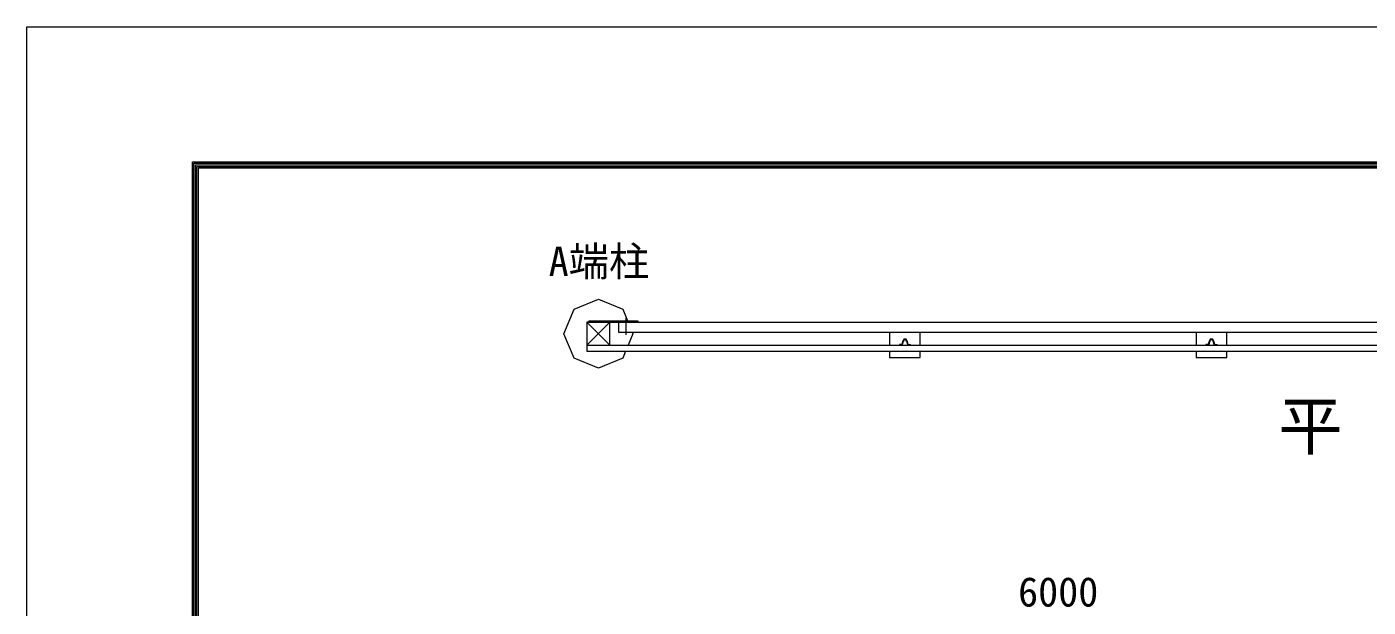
# Model space of a CAD drawing. Units: millimetres at full size; details may follow other scales. Extents: x -16800 to 16800, y -11880 to 11880.
# Drawn here: x -16800 to -8048, y 8095 to 11880 of the extents above; entities that cross this region are included whole.
import ezdxf
from ezdxf.enums import TextEntityAlignment as Align

# ---------------------------------------------------------------- set-up
doc = ezdxf.new("R2010")
doc.units = ezdxf.units.MM
doc.header["$LTSCALE"] = 40
doc.linetypes.add('USER1', pattern=[50.8, 31.75, -6.35, 6.35, -6.35])
for name, color, linetype, lineweight in [('0-0_D-STR1', 1, 'Continuous', 18), ('0-1_D-BMK', 2, 'USER1', 13), ('0-2_D-STR3', 3, 'Continuous', 13), ('0-3_D-STR4', 7, 'Continuous', 18), ('0-6_D-STR-DIM', 7, 'Continuous', 13), ('0-9_D-STR-TXT', 7, 'Continuous', 13), ('0-B_D-TTL-TXT', 7, 'Continuous', 13), ('0-C_D-TTL', 7, 'Continuous', 18)]:
    doc.layers.add(name, color=color, linetype=linetype, lineweight=lineweight)
doc.styles.add('ＭＳ ゴシック', font='')
doc.styles.get('ＭＳ ゴシック').set_extended_font_data('MS Gothic')

msp = doc.modelspace()

# ---------------------------------------------------------------- linework, layer by layer
at = {"layer": '0-0_D-STR1'}
for p, q in [((-13145.08, 9953.7), (-12995.08, 9803.7)), ((-12995.08, 9953.7), (-13145.08, 9803.7)), ((-12940.08, 9953.7), (-12940.08, 9888.7)), ((-12940.08, 9953.7), (-7200.08, 9953.7)), ((-13145.08, 9803.7), (-270.08, 9803.7)), ((-13145.08, 9803.7), (-13145.08, 9763.7)), ((-12940.08, 9888.7), (-7200.08, 9888.7)), ((-11106.58, 9805.7), (-11106.58, 9803.7)), ((-11090.55, 9803.7), (-11106.58, 9803.7)), ((-11094.83, 9807.2), (-11105.08, 9807.2)), ((-11064.51, 9843.7), (-11075.65, 9843.7)), ((-11066.01, 9839.2), (-11073.81, 9839.2)), ((-11049.61, 9803.7), (-11033.58, 9803.7)), ((-11045.34, 9807.2), (-11035.08, 9807.2)), ((-11033.58, 9805.7), (-11033.58, 9803.7)), ((-11033.58, 9805.7), (-11033.58, 9803.7)), ((-9106.58, 9805.7), (-9106.58, 9803.7)), ((-9090.55, 9803.7), (-9106.58, 9803.7)), ((-9094.83, 9807.2), (-9105.08, 9807.2)), ((-9064.51, 9843.7), (-9075.65, 9843.7)), ((-9066.01, 9839.2), (-9073.81, 9839.2)), ((-9049.61, 9803.7), (-9033.58, 9803.7)), ((-9045.34, 9807.2), (-9035.08, 9807.2)), ((-9033.58, 9805.7), (-9033.58, 9803.7)), ((-9033.58, 9805.7), (-9033.58, 9803.7)), ((-13145.08, 9763.7), (-270.08, 9763.7))]:
    msp.add_line(p, q, dxfattribs=at)
msp.add_lwpolyline([(-13145.08, 9953.7), (-13145.08, 9803.7), (-12995.08, 9803.7), (-12995.08, 9953.7)], close=True, dxfattribs=at)
for centre, radius, start, end in [((-11105.08, 9805.7), 1.5, 90, 180), ((-11094.83, 9811.2), 4, 270, 348.8028), ((-11002.13, 9792.85), 90.5, 146.67148, 168.8028), ((-11090.55, 9806.2), 2.5, 270, 351.15527), ((-11005.08, 9792.9), 84, 147.4916, 171.15527), ((-11075.65, 9841.2), 2.5, 90, 146.67148), ((-11073.81, 9836.7), 2.5, 90, 147.4916), ((-11066.35, 9836.7), 2.5, 32.5084, 90), ((-11064.51, 9841.2), 2.5, 33.32852, 90), ((-11135.08, 9792.9), 84, 8.84473, 32.5084), ((-11138.04, 9792.85), 90.5, 11.1972, 33.32852), ((-11049.61, 9806.2), 2.5, 188.84473, 270), ((-11045.34, 9811.2), 4, 191.1972, 270), ((-11035.08, 9805.7), 1.5, 0, 90), ((-9105.08, 9805.7), 1.5, 90, 180), ((-9094.83, 9811.2), 4, 270, 348.8028), ((-9002.13, 9792.85), 90.5, 146.67148, 168.8028), ((-9090.55, 9806.2), 2.5, 270, 351.15527), ((-9005.08, 9792.9), 84, 147.4916, 171.15527), ((-9075.65, 9841.2), 2.5, 90, 146.67148), ((-9073.81, 9836.7), 2.5, 90, 147.4916), ((-9066.35, 9836.7), 2.5, 32.5084, 90), ((-9064.51, 9841.2), 2.5, 33.32852, 90), ((-9135.08, 9792.9), 84, 8.84473, 32.5084), ((-9138.04, 9792.85), 90.5, 11.1972, 33.32852), ((-9049.61, 9806.2), 2.5, 188.84473, 270), ((-9045.34, 9811.2), 4, 191.1972, 270), ((-9035.08, 9805.7), 1.5, 0, 90)]:
    msp.add_arc(centre, radius, start, end, dxfattribs=at)
at = {"layer": '0-1_D-BMK'}
msp.add_line((-12890.08, 9870.2), (-12890.08, 9981.2), dxfattribs=at)
at = {"layer": '0-2_D-STR3'}
for p, q in [((-13132.58, 9962.7), (-12812.58, 9962.7)), ((-13132.58, 9962.7), (-13132.58, 9953.7)), ((-13132.58, 9953.7), (-12812.58, 9953.7)), ((-12812.58, 9962.7), (-12812.58, 9953.7))]:
    msp.add_line(p, q, dxfattribs=at)
at = {"layer": '0-3_D-STR4'}
for p, q in [((-12845.08, 9878.7), (-12876.15, 9803.7)), ((-12849.22, 9888.7), (-12845.08, 9878.7)), ((-11170.08, 9888.7), (-11170.08, 9803.7)), ((-10970.08, 9803.7), (-10970.08, 9888.7)), ((-9170.08, 9888.7), (-9170.08, 9803.7)), ((-8970.08, 9803.7), (-8970.08, 9888.7))]:
    msp.add_line(p, q, dxfattribs=at)
for points in [[(-12892.72, 9763.7), (-12910.98, 9719.61), (-13070.08, 9653.7), (-13229.18, 9719.61), (-13295.08, 9878.7), (-13229.18, 10037.8), (-13070.08, 10103.7), (-12910.98, 10037.8), (-12879.88, 9962.7)], [(-11170.08, 9763.7), (-11170.08, 9723.7), (-10970.08, 9723.7), (-10970.08, 9763.7)], [(-9170.08, 9763.7), (-9170.08, 9723.7), (-8970.08, 9723.7), (-8970.08, 9763.7)]]:
    msp.add_lwpolyline(points, dxfattribs=at)
at = {"layer": '0-C_D-TTL', "color": 2}
msp.add_lwpolyline([(-16800, 11880), (16800, 11880), (16800, -11880), (-16800, -11880)], close=True, dxfattribs=at)
at = {"layer": '0-C_D-TTL'}
for points in [[(-15720, 11000), (15720, 11000), (15720, -11000), (-15720, -11000)], [(-15710, 10990), (15710, 10990), (15710, -10990), (-15710, -10990)], [(-15700, 10980), (15700, 10980), (15700, -10980), (-15700, -10980)], [(-15690, 10970), (15690, 10970), (15690, -10970), (-15690, -10970)], [(-15680, 10960), (15680, 10960), (15680, -10960), (-15680, -10960)]]:
    msp.add_lwpolyline(points, close=True, dxfattribs=at)

# ---------------------------------------------------------------- texts
at = {"layer": '0-6_D-STR-DIM', "style": 'ＭＳ ゴシック'}
msp.add_text('6000', height=192.4, dxfattribs=at).set_placement((-10332.16, 8041.13), align=Align.BOTTOM_LEFT)
at = {"layer": '0-9_D-STR-TXT', "style": 'ＭＳ ゴシック'}
msp.add_text('A端柱', height=192.4, dxfattribs=at).set_placement((-13394.96, 10196.44), align=Align.BOTTOM_LEFT)
at = {"layer": '0-B_D-TTL-TXT', "style": 'ＭＳ ゴシック'}
msp.add_text('平\u3000面\u3000図', height=307.9, dxfattribs=at).set_placement((-8633.96, 9030.64), align=Align.BOTTOM_LEFT)

doc.saveas('drawing.dxf')
